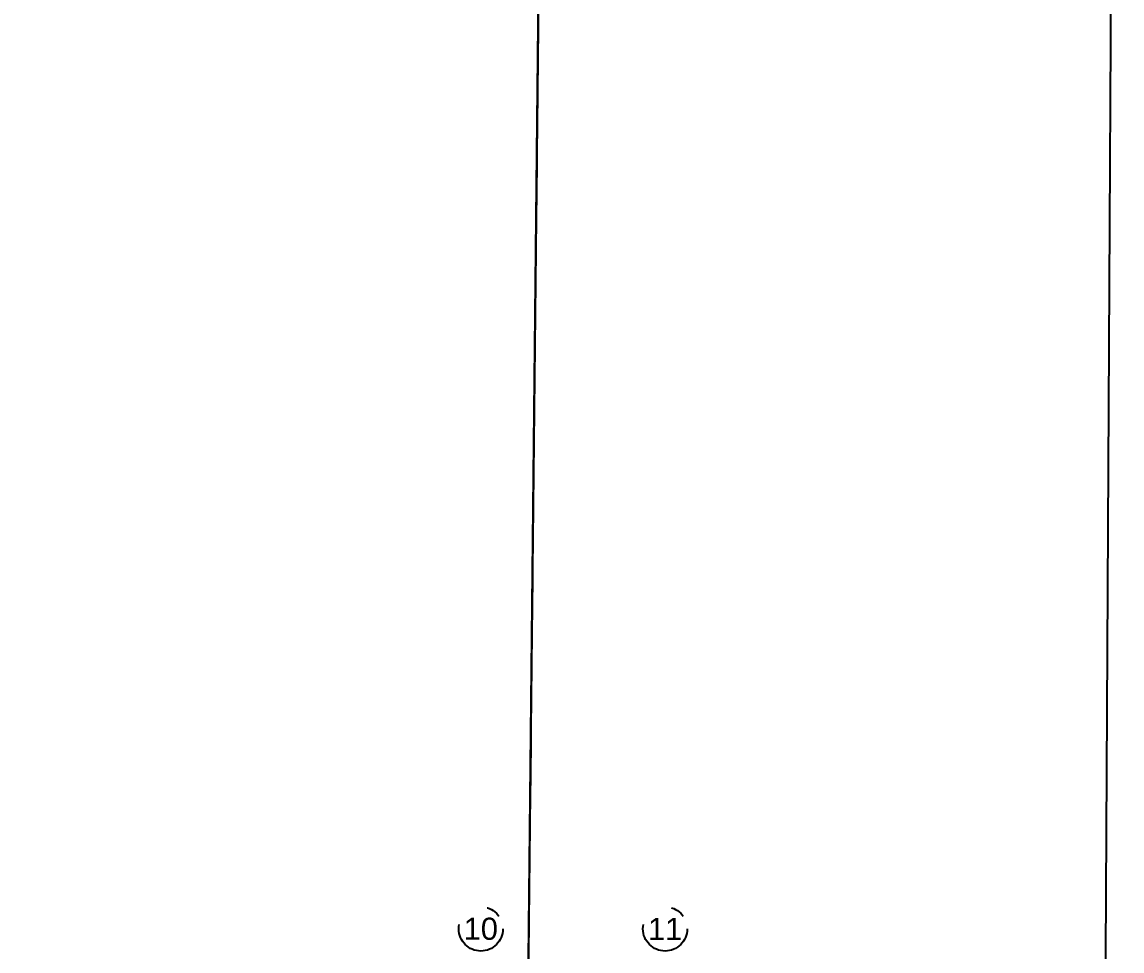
# Model space of a CAD drawing. Header units: millimetres. Extents: x 2834 to 2899, y 1629 to 1741.
# Drawn here: x 2890.83 to 2898.29, y 1687.55 to 1693.85 of the extents above; entities that cross this region are included whole.
import ezdxf

# ---------------------------------------------------------------- set-up
doc = ezdxf.new("R2010")
doc.units = ezdxf.units.MM
doc.linetypes.add('HIDDEN2', pattern=[0.1875, 0.125, -0.0625])
doc.linetypes.add('STRICHPUNKT', pattern=[1, 0.5, -0.25, 0, -0.25])
for name, color, linetype in [('01-BFL-G00-L01-M0', 10, 'Continuous'), ('02-AXO-G00-L01-M0', 8, 'STRICHPUNKT'), ('02-TWB-G00-L01-M0', 5, 'Continuous'), ('09-SYM-G00-L01-GEHSTEIG', 8, 'Continuous')]:
    doc.layers.add(name, color=color, linetype=linetype)
doc.layers.add('09-VER-G00-L01-GEBÄUDE', color=5, linetype='Continuous', plot=False)
doc.layers.add('09-VER-G00-L01-GRUNDSTÜCKSGRENZE', color=161, linetype='Continuous', lineweight=25)
doc.styles.get("Standard").update_dxf_attribs({"font": 'arial.ttf'})

msp = doc.modelspace()

# ---------------------------------------------------------------- linework, layer by layer
at = {"layer": '01-BFL-G00-L01-M0', "linetype": 'HIDDEN2', "ltscale": 3}
msp.add_lwpolyline([(2894.5378, 1718.7279), (2894.4279, 1703.5781), (2894.2409, 1685.5881), (2894.2375, 1655.0743), (2894.2449, 1649.0092)], dxfattribs=at)
at = {"layer": '02-AXO-G00-L01-M0'}
for centre in [(2893.9375, 1687.7013), (2895.1875, 1687.7013)]:
    msp.add_circle(centre, 0.15, dxfattribs=at)
at = {"layer": '02-TWB-G00-L01-M0'}
msp.add_lwpolyline([(2894.4279, 1703.5781), (2894.2409, 1685.5881), (2894.1724, 1685.5876), (2894.1734, 1685.4441), (2877.0611, 1685.3808), (2877.081, 1688.1953), (2877.0963, 1690.3584), (2877.1007, 1693.6653), (2877.1077, 1697.5176), (2877.0843, 1703.3753), (2881.4801, 1703.4573), (2881.4745, 1703.7572), (2894.4279, 1703.5781)], dxfattribs=at)
at = {"layer": '09-SYM-G00-L01-GEHSTEIG'}
msp.add_lwpolyline([(2896.6743, 1649.8045), (2896.6639, 1654.9455, 0.186744), (2897.5893, 1655.3813, 0.224279), (2897.9703, 1656.5301), (2898.0182, 1665.7237), (2898.0581, 1670.9644), (2898.0581, 1670.9644), (2898.0581, 1670.9644), (2898.1155, 1677.8581), (2898.1727, 1686.7069), (2898.1727, 1686.7069), (2898.1727, 1686.7069), (2898.2466, 1700.3289), (2898.2867, 1706.4443)], format="xyb", dxfattribs=at)
at = {"layer": '09-VER-G00-L01-GEBÄUDE', "ltscale": 1}
msp.add_line((2894.4279, 1703.5781), (2894.2409, 1685.5881), dxfattribs=at)
at = {"layer": '09-VER-G00-L01-GRUNDSTÜCKSGRENZE', "ltscale": 0.2}
msp.add_lwpolyline([(2894.2403, 1685.5313), (2894.4265, 1703.4481)], dxfattribs=at)

# ---------------------------------------------------------------- texts
at = {"layer": '02-AXO-G00-L01-M0', "char_height": 0.15, "width": 0.3033, "attachment_point": 5}
for s, insert in [('{\\fArial|b0|i0|c0|p34;10}', (2893.9375, 1687.7013)), ('{\\fArial|b0|i0|c0|p34;11}', (2895.1875, 1687.7013))]:
    msp.add_mtext(s, dxfattribs=dict(at, insert=insert))

doc.saveas('drawing.dxf')
